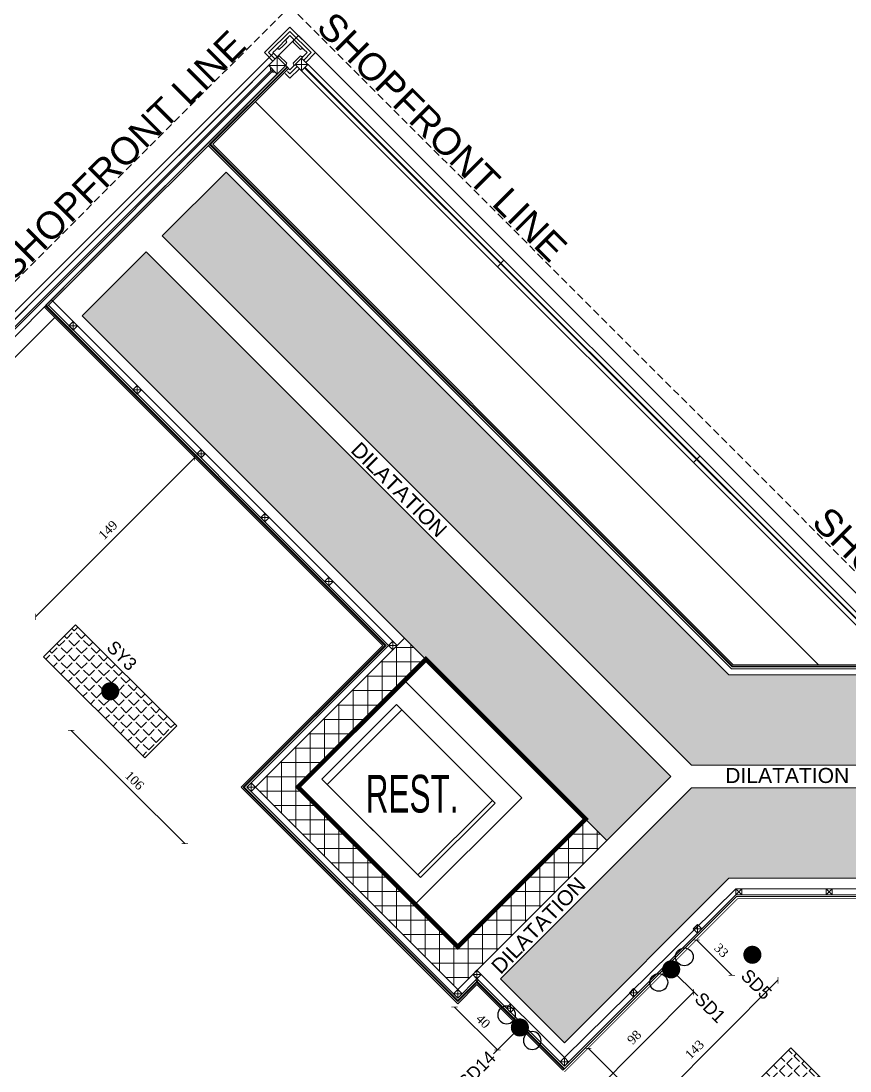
# Model space of a CAD drawing. Header units: millimetres. Extents: x 9129 to 19685, y -6152 to 3305.
# Drawn here: x 15931 to 16482, y 2232 to 2929 of the extents above; entities that cross this region are included whole.
import ezdxf
from ezdxf.enums import TextEntityAlignment as Align
from ezdxf.xclip import XClip

# ---------------------------------------------------------------- set-up
doc = ezdxf.new("R2010")
doc.units = ezdxf.units.MM
doc.header["$LTSCALE"] = 5
doc.header["$XCLIPFRAME"] = 0
for name, pattern in [('CENTER2', [1.125, 0.75, -0.125, 0.125, -0.125]), ('DASHDOT', [25.4, 12.7, -6.35, 0, -6.35]), ('DASHED', [0.75, 0.5, -0.25]), ('DASHEDX2', [1.5, 1, -0.5])]:
    doc.linetypes.add(name, pattern=pattern)
doc.layers.get('Defpoints').update_dxf_attribs({"lineweight": 9})
for name, color, linetype, lineweight in [('141125_RT1$0$LP-AREA_POLYLINE', 7, 'Continuous', 5), ('141125_RT1$0$LP-CONCRETE', 4, 'Continuous', 15), ('141125_RT1$0$LP-CONCRETE_HATCH', 251, 'Continuous', 9), ('141125_RT1$0$LP-SHAFT', 7, 'Continuous', 9), ('141125_RT1$0$LP-WALL', 3, 'Continuous', 15), ('2DSOUTH-DUVAR', 3, 'Continuous', 0), ('2DTARAMA-DUVAR', 250, 'Continuous', 0), ('LP-AREA_POLYLINE', 7, 'Continuous', 5), ('LP-HATCH', 8, 'Continuous', 9), ('LP-SHAFT', 7, 'Continuous', 9), ('LP-WALL', 3, 'Continuous', 15), ('no3_ahsap gorunus arka ince', 53, 'Continuous', 5), ('no3_ahsap kesit on', 40, 'Continuous', 20), ('no3_ahşap gorunus on kalın', 34, 'Continuous', 20), ('no3_alçıpan kesit', 210, 'Continuous', 20), ('no3_cam kesit arka', 141, 'Continuous', 9), ('no3_cam kesit on', 131, 'Continuous', 18), ('no3_duvar kaplama', 8, 'Continuous', 9), ('no3_duvar ytong', 101, 'Continuous', 20), ('no3_kutuprofil kesit', 74, 'Continuous', 18), ('no3_paslanmaz gorunus on', 163, 'Continuous', 18), ('no3_seramik ön', 123, 'Continuous', 18), ('no3_ölçü tefriş', 252, 'Continuous', 0)]:
    doc.layers.add(name, color=color, linetype=linetype, lineweight=lineweight)
for name, color, linetype in [('2DSAFT', 7, 'Continuous'), ('2DYAZI_1_200', 212, 'Continuous'), ('I-Detl-1-N', 1, 'Continuous'), ('I-Wall-Full-N', 5, 'Continuous'), ('I-Wall-wainscotting', 1, 'CENTER2'), ('LP-DIMENSION_INT_100', 51, 'Continuous'), ('LP-RETAIL_LINE', 10, 'DASHEDX2'), ('S2000-019 Su Tes İşaretler', 5, 'Continuous'), ('SIH', 4, 'Continuous'), ('Sktürk-002 Çizgi', 7, 'Continuous'), ('SU', 152, 'Continuous'), ('wall', 4, 'Continuous')]:
    doc.layers.add(name, color=color, linetype=linetype)
doc.styles.add('AR_TEXT_200', font='arial.ttf', dxfattribs={"height": 40})
doc.styles.add('ROMANSTW', font='georgia.ttf')
doc.styles.add('TAKSİM', font='GOTHIC.TTF', dxfattribs={"height": 20})
doc.styles.add('TEXT-500', font='arial.ttf', dxfattribs={"height": 1.25})
doc.styles.add('yazi', font='arial.ttf', dxfattribs={"width": 0.6})
doc.dimstyles.new('M2', dxfattribs={"dimtxt": 6, "dimasz": 3, "dimexe": 1, "dimexo": 4, "dimgap": 3, "dimtad": 1, "dimdec": 0, "dimzin": 12, "dimdsep": 46, "dimtxsty": 'ROMANSTW', "dimblk": 'ARCHTICK', "dimcen": 0.09, "dimse1": 1, "dimse2": 1, "dimclrd": 251, "dimclre": 251, "dimclrt": 1, "dimadec": 0, "dimazin": 0, "dimtfac": 1, "dimtdec": 0, "dimtix": 1, "dimtmove": 0, "dimatfit": 3, "dimldrblk": 'ARCHTICK', "dimfxl": 1, "dimtolj": 1, "dimtzin": 0, "dimarcsym": 0})

# ---------------------------------------------------------------- blocks, each defined once
blk = doc.blocks.new('mgdlkgm')
at = {"layer": '141125_RT1$0$LP-CONCRETE_HATCH'}
for points in [[(62876.1, -6786.63), (62973.25, -6786.63), (62973.25, -6846.63), (62851.25, -6846.63), (62499.89, -6495.27), (62542.32, -6452.85)], [(62489.28, -6505.88), (62837.53, -6854.13), (62795.11, -6896.55), (62446.86, -6548.3)], [(62876.1, -6921.63), (63041.07, -6921.63), (63041.07, -6861.63), (62851.25, -6861.63), (62724.4, -6988.48), (62766.82, -7030.91)]]:
    blk.add_hatch(color=256, dxfattribs=at).paths.add_polyline_path(points)
at = {"layer": '141125_RT1$0$LP-CONCRETE', "elevation": 0}
blk.add_lwpolyline([(62876.1, -6786.63), (62973.25, -6786.63), (62973.25, -6846.63), (62851.25, -6846.63), (62499.89, -6495.27), (62542.32, -6452.85), (62876.1, -6786.63)], dxfattribs=at)
for points in [[(62489.28, -6505.88), (62837.53, -6854.13), (62795.11, -6896.55), (62446.86, -6548.3)], [(62876.1, -6921.63), (63041.07, -6921.63), (63041.07, -6861.63), (62851.25, -6861.63), (62724.4, -6988.48), (62766.82, -7030.91), (62876.1, -6921.63)]]:
    blk.add_lwpolyline(points, close=True, dxfattribs=at)
blk = doc.blocks.new('A$C25195F0E')
at = {"layer": 'LP-AREA_POLYLINE', "elevation": 0}
blk.add_lwpolyline([(1241.29, 1481.77), (1740.61, 982.45), (1740.61, -260.52, 0.060132), (1740.61, -260.52), (1740.61, -260.52), (1740.61, -260.52), (1740.61, -260.52), (1740.61, -260.52), (1740.61, -260.52), (1740.61, -260.52), (1740.61, -260.52), (1740.61, -260.52, 0.142516), (363.91, -881.77), (-329.17, -187.72), (-378.67, -138.22)], format="xyb", close=True, dxfattribs=at)
blk = doc.blocks.new('plan3')
at = {"layer": '2DTARAMA-DUVAR', "ltscale": 0.01}
h = blk.add_hatch(dxfattribs=at)
h.set_pattern_fill('ANSI37', color=253, scale=3, angle=45)
h.set_pattern_definition([(90, (18009.3265, -2954.736), (-9.525, 2e-15), []), (180, (18009.3265, -2954.736), (-2e-15, -9.525), [])])
h.paths.add_polyline_path([(26839.04, -5892.55), (26740.05, -5991.54), (26874.4, -6125.89), (26973.39, -6026.9), (26959.25, -6012.76), (26874.4, -6097.61), (26768.33, -5991.54), (26853.19, -5906.69)])
at = {"color": 252}
for p, q in [((27165.06, -5901.79), (26775.01, -5511.74)), ((27160.76, -5906.09), (26770.71, -5516.04))]:
    blk.add_line(p, q, dxfattribs=at)
blk.add_lwpolyline([(26768.33, -5991.54), (26846.12, -6069.33), (26916.83, -5998.62), (26839.04, -5920.83)], close=True)
at = {"layer": '141125_RT1$0$LP-AREA_POLYLINE', "elevation": 0}
blk.add_lwpolyline([(26853.19, -5906.69), (26768.33, -5991.54), (26874.4, -6097.61), (26959.25, -6012.76)], close=True, dxfattribs=at)
at = {"layer": '141125_RT1$0$LP-SHAFT', "elevation": 0}
blk.add_lwpolyline([(26837.28, -5940.28), (26787.78, -5989.78), (26849.65, -6051.65), (26899.15, -6002.15)], close=True, dxfattribs=at)
blk.add_lwpolyline([(26837.28, -5940.28), (26787.78, -5989.78), (26849.65, -6051.65), (26899.15, -6002.15)], close=True, dxfattribs=at)
at = {"layer": '141125_RT1$0$LP-WALL'}
for p, q in [((26740.05, -5991.54), (26839.04, -5892.55)), ((26740.05, -5991.54), (26839.04, -5892.55)), ((26768.33, -5991.54), (26853.19, -5906.69)), ((26768.33, -5991.54), (26853.19, -5906.69)), ((26740.05, -5991.54), (26874.4, -6125.89)), ((26740.05, -5991.54), (26874.4, -6125.89)), ((26768.33, -5991.54), (26874.4, -6097.61)), ((26768.33, -5991.54), (26874.4, -6097.61)), ((26874.4, -6097.61), (26959.25, -6012.76)), ((26874.4, -6097.61), (26959.25, -6012.76)), ((26874.4, -6125.89), (26973.39, -6026.9)), ((26874.4, -6125.89), (26973.39, -6026.9))]:
    blk.add_line(p, q, dxfattribs=at)
at = {"layer": '2DSAFT', "color": 5, "flags": 128}
blk.add_lwpolyline([(26833.74, -5936.74), (26897.38, -6000.38), (26847.88, -6049.88), (26784.24, -5986.24)], close=True, dxfattribs=at)
at = {"layer": '2DSOUTH-DUVAR'}
for p, q in [((26740.05, -5991.54), (26839.04, -5892.55)), ((26768.33, -5991.54), (26853.19, -5906.69)), ((26740.05, -5991.54), (26874.4, -6125.89)), ((26768.33, -5991.54), (26874.4, -6097.61)), ((26874.4, -6097.61), (26959.25, -6012.76)), ((26874.4, -6125.89), (26973.39, -6026.9))]:
    blk.add_line(p, q, dxfattribs=at)
at = {"layer": 'I-Detl-1-N'}
blk.add_line((26694.83, -5577.81), (26759.29, -5513.35), dxfattribs=at)
at = {"layer": 'I-Wall-Full-N', "color": 1, "ltscale": 10}
blk.add_line((26765.11, -5513.16), (26772.19, -5506.09), dxfattribs=at)
at = {"layer": 'I-Wall-wainscotting', "color": 1, "ltscale": 10}
for p, q in [((26752.74, -5502.9), (26762.99, -5492.65)), ((26765.11, -5494.77), (26772.19, -5501.84))]:
    blk.add_line(p, q, dxfattribs=at)
for points in [[(26773.54, -5510.39), (26779.96, -5503.96), (26762.99, -5486.99), (26746.02, -5503.96), (26751.69, -5509.64)], [(26772.13, -5508.97), (26777.14, -5503.96), (26762.99, -5489.82), (26748.85, -5503.96), (26753.11, -5508.22)], [(26761.27, -5516.38), (26762.99, -5518.11), (26767.88, -5513.22)], [(26759.85, -5517.8), (26762.99, -5520.93), (26769.3, -5514.63)]]:
    blk.add_lwpolyline(points, dxfattribs=at)
at = {"layer": 'LP-AREA_POLYLINE', "elevation": 0}
blk.add_lwpolyline([(26853.19, -5906.69), (26768.33, -5991.54), (26874.4, -6097.61), (26959.25, -6012.76)], close=True, dxfattribs=at)
blk.add_lwpolyline([(26853.19, -5906.69), (26768.33, -5991.54), (26874.4, -6097.61), (26959.25, -6012.76)], close=True, dxfattribs=at)
blk.add_lwpolyline([(26853.19, -5906.69), (26768.33, -5991.54), (26874.4, -6097.61), (26959.25, -6012.76)], close=True, dxfattribs=at)
blk.add_lwpolyline([(26853.19, -5906.69), (26768.33, -5991.54), (26874.4, -6097.61), (26959.25, -6012.76)], close=True, dxfattribs=at)
at = {"layer": 'LP-RETAIL_LINE', "const_width": 3, "elevation": 0}
blk.add_lwpolyline([(26853.19, -5906.69), (26768.33, -5991.54), (26874.4, -6097.61), (26959.25, -6012.76)], close=True, dxfattribs=at)
at = {"layer": 'LP-SHAFT', "elevation": 0}
blk.add_lwpolyline([(26837.28, -5940.28), (26787.78, -5989.78), (26849.65, -6051.65), (26899.15, -6002.15)], close=True, dxfattribs=at)
blk.add_lwpolyline([(26837.28, -5940.28), (26787.78, -5989.78), (26849.65, -6051.65), (26899.15, -6002.15)], close=True, dxfattribs=at)
at = {"layer": 'LP-WALL'}
for p, q in [((26740.05, -5991.54), (26839.04, -5892.55)), ((26740.05, -5991.54), (26839.04, -5892.55)), ((26768.33, -5991.54), (26853.19, -5906.69)), ((26768.33, -5991.54), (26853.19, -5906.69)), ((26740.05, -5991.54), (26874.4, -6125.89)), ((26740.05, -5991.54), (26874.4, -6125.89)), ((26768.33, -5991.54), (26874.4, -6097.61)), ((26768.33, -5991.54), (26874.4, -6097.61)), ((26874.4, -6097.61), (26959.25, -6012.76)), ((26874.4, -6097.61), (26959.25, -6012.76)), ((26874.4, -6125.89), (26973.39, -6026.9)), ((26874.4, -6125.89), (26973.39, -6026.9))]:
    blk.add_line(p, q, dxfattribs=at)
at = {"layer": 'no3_ahsap gorunus arka ince', "linetype": 'DASHED', "ltscale": 2, "elevation": 0}
blk.add_lwpolyline([(25142.92, -7093.21), (26762.99, -5473.13), (27270.16, -5980.3)], dxfattribs=at)
at = {"layer": 'no3_ahsap kesit on'}
blk.add_line((26753.8, -5506.09), (26760.87, -5513.16), dxfattribs=at)
for points in [[(26767.59, -5508.56), (26770.06, -5506.09, 0.414214), (26772.19, -5506.09), (26774.31, -5503.96), (26772.19, -5501.84, 0.414214), (26770.06, -5501.84), (26765.11, -5496.89, 0.414214), (26765.11, -5494.77), (26762.99, -5492.65), (26760.87, -5494.77, 0.414214), (26760.87, -5496.89), (26758.4, -5499.37)], [(26767.59, -5508.56), (26765.11, -5511.04, -0.414214), (26765.11, -5513.16), (26762.99, -5515.28), (26760.87, -5513.16, -0.414214), (26760.87, -5511.04), (26755.92, -5506.09, -0.414214), (26753.8, -5506.09), (26751.68, -5503.96), (26753.8, -5501.84, -0.414214), (26755.92, -5501.84), (26758.4, -5499.37)]]:
    blk.add_lwpolyline(points, format="xyb", dxfattribs=at)
for points in [[(26749.21, -5512.1), (26754.51, -5506.8), (26754.51, -5517.4)], [(26749.21, -5512.1), (26754.51, -5506.8), (26760.17, -5512.45), (26749.56, -5512.45)], [(26749.21, -5512.81), (26749.56, -5512.45), (26749.21, -5512.1)], [(26754.16, -5517.75), (26749.21, -5512.81)], [(26760.17, -5512.45), (26754.86, -5517.75)], [(26754.16, -5517.75), (26754.51, -5517.4), (26754.86, -5517.75)]]:
    blk.add_lwpolyline(points, dxfattribs=at)
for centre, start, end in [((26751.33, -5514.93), 135, 225), ((26752.04, -5515.63), 225, 315)]:
    blk.add_arc(centre, 1.27, start, end, dxfattribs=at)
at = {"layer": 'no3_ahşap gorunus on kalın'}
for p, q in [((26753.63, -5507.7), (26689.17, -5572.16)), ((26694.97, -5577.66), (26754.51, -5518.11)), ((27113.73, -5910.27, 0), (26739.98, -5536.49, 0)), ((26624.11, -5648.51), (26683.65, -5588.96)), ((26553.26, -5719.37), (26612.8, -5659.82))]:
    blk.add_line(p, q, dxfattribs=at)
at = {"layer": 'no3_ahşap gorunus on kalın', "elevation": 0}
for points in [[(25975.8, -6280.57), (26752.08, -5504.36)], [(26689.32, -5572), (26748.85, -5512.45)], [(26618.45, -5642.85), (26677.98, -5583.3)], [(26547.6, -5713.71), (26607.13, -5654.16)]]:
    blk.add_lwpolyline(points, dxfattribs=at)
at = {"layer": 'no3_alçıpan kesit'}
for p, q in [((26600.94, -5671.7), (26760.44, -5512.2)), ((26601.79, -5672.55, 0), (26761.03, -5513.31, 0)), ((26707.87, -5564.77, 0), (26760.18, -5512.47, 0)), ((26709.57, -5564.77, 0), (26761.03, -5513.31, 0)), ((27056.04, -5912.97, 0), (26708.77, -5565.67, 0)), ((27056.54, -5911.77, 0), (26709.62, -5564.83, 0)), ((26600.94, -5671.7), (26826.74, -5897.5)), ((26602.64, -5671.7), (26828.44, -5897.5)), ((26826.74, -5897.5), (26732.7, -5991.54)), ((26828.44, -5897.5), (26734.39, -5991.54)), ((27168.54, -5912.97, 0), (27056.04, -5912.97, 0)), ((27169.03, -5911.77, 0), (27056.54, -5911.77, 0)), ((26732.7, -5991.54), (26874.4, -6133.25)), ((26734.39, -5991.54), (26874.4, -6131.55)), ((26945.11, -6176.81), (27058.94, -6062.97)), ((26945.11, -6178.5), (27059.44, -6064.17)), ((27058.94, -6062.97), (27243.47, -6062.97)), ((27059.44, -6064.17), (27242.27, -6064.17)), ((26874.4, -6131.55), (26887.13, -6118.82)), ((26874.4, -6133.25), (26887.98, -6119.67)), ((26884.3, -6116), (26945.11, -6176.81)), ((26886.28, -6119.67), (26945.11, -6178.5))]:
    blk.add_line(p, q, dxfattribs=at)
blk.add_lwpolyline([(26683.51, -5577.81), (26738.03, -5523.29)], dxfattribs=at)
at = {"layer": 'no3_cam kesit arka'}
for p, q in [((26751.33, -5514.93), (26550.08, -5716.19, 0)), ((26752.04, -5515.63), (26550.79, -5716.9, 0))]:
    blk.add_line(p, q, dxfattribs=at)
at = {"layer": 'no3_cam kesit on'}
for p, q in [((27163.08, -5903.77), (26773.03, -5513.72)), ((27162.8, -5904.05), (26772.75, -5514)), ((27162.94, -5903.91), (26772.89, -5513.86)), ((26905.03, -5641.76), (26900.73, -5646.06)), ((27035.04, -5771.77), (27030.74, -5776.07))]:
    blk.add_line(p, q, dxfattribs=at)
at = {"layer": 'no3_duvar kaplama'}
blk.add_lwpolyline([(26081.85, -6204.93), (26606.95, -5679.83)], dxfattribs=at)
at = {"layer": 'no3_kutuprofil kesit'}
blk.add_lwpolyline([(26770.71, -5507.56), (26766.47, -5511.8), (26770.71, -5516.04), (26774.95, -5511.8), (26770.71, -5507.56), (26770.71, -5516.04), (26766.47, -5511.8), (26774.95, -5511.8)], dxfattribs=at)
at = {"layer": 'no3_kutuprofil kesit', "elevation": 0}
for points in [[(26619.13, -5682.54), (26616.31, -5685.37), (26619.13, -5688.2), (26621.96, -5685.37), (26619.13, -5682.54), (26619.13, -5688.2), (26616.31, -5685.37), (26621.96, -5685.37)], [(26661.56, -5724.97), (26658.73, -5727.79), (26661.56, -5730.62), (26664.39, -5727.79), (26661.56, -5724.97), (26661.56, -5730.62), (26658.73, -5727.79), (26664.39, -5727.79)], [(26703.99, -5767.39), (26701.16, -5770.22), (26703.99, -5773.05), (26706.82, -5770.22), (26703.99, -5767.39), (26703.99, -5773.05), (26701.16, -5770.22), (26706.82, -5770.22)], [(26746.41, -5809.82), (26743.58, -5812.65), (26746.41, -5815.47), (26749.24, -5812.65), (26746.41, -5809.82), (26746.41, -5815.47), (26743.58, -5812.65), (26749.24, -5812.65)], [(26788.84, -5852.24), (26786.01, -5855.07), (26788.84, -5857.9), (26791.67, -5855.07), (26788.84, -5852.24), (26788.84, -5857.9), (26786.01, -5855.07), (26791.67, -5855.07)], [(26831.27, -5894.67), (26828.44, -5897.5), (26831.27, -5900.33), (26834.09, -5897.5), (26831.27, -5894.67), (26831.27, -5900.33), (26828.44, -5897.5), (26834.09, -5897.5)], [(26737.22, -5988.72), (26734.39, -5991.54), (26737.22, -5994.37), (26740.05, -5991.54), (26737.22, -5988.72), (26737.22, -5994.37), (26734.39, -5991.54), (26740.05, -5991.54)], [(27062.94, -6058.97), (27058.94, -6058.97), (27058.94, -6062.97), (27062.94, -6062.97), (27062.94, -6058.97), (27058.94, -6062.97), (27058.94, -6058.97), (27062.94, -6062.97)], [(27122.94, -6058.97), (27118.94, -6058.97), (27118.94, -6062.97), (27122.94, -6062.97), (27122.94, -6058.97), (27118.94, -6062.97), (27118.94, -6058.97), (27122.94, -6062.97)], [(27033.5, -6082.76), (27030.67, -6085.59), (27033.5, -6088.42), (27036.33, -6085.59), (27033.5, -6082.76), (27033.5, -6088.42), (27030.67, -6085.59), (27036.33, -6085.59)], [(26887.13, -6113.17), (26884.3, -6116), (26887.13, -6118.82), (26889.96, -6116), (26887.13, -6113.17), (26887.13, -6118.82), (26884.3, -6116), (26889.96, -6116)], [(26874.4, -6125.89), (26871.57, -6128.72), (26874.4, -6131.55), (26877.23, -6128.72), (26874.4, -6125.89), (26874.4, -6131.55), (26871.57, -6128.72), (26877.23, -6128.72)], [(26991.07, -6125.19), (26988.24, -6128.02), (26991.07, -6130.84), (26993.9, -6128.02), (26991.07, -6125.19), (26991.07, -6130.84), (26988.24, -6128.02), (26993.9, -6128.02)], [(26909.44, -6135.48), (26906.61, -6138.31), (26909.44, -6141.13), (26912.27, -6138.31), (26909.44, -6135.48), (26909.44, -6141.13), (26906.61, -6138.31), (26912.27, -6138.31)], [(26945.11, -6171.15), (26942.28, -6173.98), (26945.11, -6176.81), (26947.94, -6173.98), (26945.11, -6171.15), (26945.11, -6176.81), (26942.28, -6173.98), (26947.94, -6173.98)]]:
    blk.add_lwpolyline(points, dxfattribs=at)
at = {"layer": 'no3_paslanmaz gorunus on', "const_width": 0.5, "elevation": 0}
blk.add_lwpolyline([(26945.11, -6180.62), (27060.06, -6065.67), (27240.77, -6065.67), (27240.77, -6318.48)], dxfattribs=at)
at = {"layer": 'no3_seramik ön'}
for p, q in [((26710.28, -5564.77, 0), (26761.38, -5513.67)), ((26711.69, -5564.77, 0), (26762.09, -5514.37)), ((27056.75, -5911.27, 0), (26710.28, -5564.77, 0)), ((27057.16, -5910.27, 0), (26711.69, -5564.77, 0)), ((26599.88, -5672.76), (26824.62, -5897.5)), ((26600.59, -5672.05), (26826.03, -5897.5)), ((26824.62, -5897.5), (26730.57, -5991.54)), ((26826.03, -5897.5), (26731.99, -5991.54)), ((27169.59, -5910.27, 0), (27057.16, -5910.27, 0)), ((27169.22, -5911.27, 0), (27056.75, -5911.27, 0)), ((26730.57, -5991.54), (26874.4, -6135.37)), ((26731.99, -5991.54), (26874.4, -6133.96)), ((26874.4, -6133.96), (26887.13, -6121.23)), ((26874.4, -6135.37), (26887.13, -6122.64)), ((26887.13, -6121.23), (26944.76, -6178.86)), ((26887.13, -6122.64), (26944.05, -6179.56))]:
    blk.add_line(p, q, dxfattribs=at)
at = {"layer": 'no3_seramik ön', "elevation": 0}
blk.add_lwpolyline([(26945.11, -6178.5), (26944.05, -6179.56)], dxfattribs=at)
at = {"layer": 'no3_ölçü tefriş', "elevation": 0}
for points in [[(26604.64, -5668.05), (26831.27, -5894.67)], [(26889.96, -6116), (26945.11, -6171.15), (27058.94, -6059.17), (27247.47, -6059.17), (27247.47, -6829.12)]]:
    blk.add_lwpolyline(points, dxfattribs=at)
at = {"layer": 'LP-DIMENSION_INT_100', "color": 0}
ref = blk.add_blockref('mgdlkgm', (-35821.71, 869.66), dxfattribs=at)
XClip(ref).set_block_clipping_path([(60824.4977743, -8839.7825836436), (63440.4846377529, -6283.5459224874)])
at = {"layer": 'no3_ahşap gorunus on kalın'}
ref = blk.add_blockref('A$C25195F0E', (25527.36, -6974.42), dxfattribs=at)
XClip(ref).set_block_clipping_path([(-524.5749777342, -995.7045508397), (2091.4118857187, 1560.5321103166)])
at = {"ltscale": 0.05, "extrusion": (-8.20348e-09, 1.98464e-08, 1), "char_height": 18, "width": 368.7257, "attachment_point": 4, "text_direction": (0.706583, -0.70763, 0), "style": 'TEXT-500'}
for insert in [(26785.96, -5481.79), (27114.7, -5810.3)]:
    blk.add_mtext('SHOPFRONT LINE', dxfattribs=dict(at, insert=insert))
at = {"ltscale": 0.05, "extrusion": (-1.98464e-08, -8.20348e-09, 1), "insert": (26572.58, -5650.08), "char_height": 18, "width": 368.7257, "attachment_point": 4, "text_direction": (0.70763, 0.706583, 0), "style": 'TEXT-500'}
blk.add_mtext('SHOPFRONT LINE', dxfattribs=at)
at = {"layer": '2DYAZI_1_200', "style": 'yazi', "width": 0.6}
blk.add_text('REST.', height=25, rotation=0.00008, dxfattribs=at).set_placement((26844.09, -6008.41), align=Align.CENTER)
at = {"layer": 'LP-HATCH', "color": 1, "char_height": 10, "attachment_point": 1, "style": 'AR_TEXT_200'}
for insert, rotation in [((26809.72, -5761.54), 315.25621), ((26895.64, -6109.38), 45.83236)]:
    blk.add_mtext_dynamic_manual_height_columns('{\\C0;DILATATION}', width=240.2118, gutter_width=200, heights=[0], dxfattribs=dict(at, insert=insert, rotation=rotation))
at = {"layer": 'LP-HATCH', "color": 1, "insert": (27051.92, -5978.8, 0), "char_height": 10, "attachment_point": 1, "style": 'AR_TEXT_200'}
blk.add_mtext_dynamic_manual_height_columns('{\\C0;DILATATION}', width=240.2118, gutter_width=200, heights=[0], dxfattribs=at)
blk = doc.blocks.new('A$C7E7D3E18')
at = {"layer": 'SIH', "linetype": 'Continuous', "const_width": 6}
blk.add_lwpolyline([(3, 6, 1), (9, 6, 1)], format="xyb", close=True, dxfattribs=at)
blk = doc.blocks.new('A$C6E87713E')
at = {"layer": 'S2000-019 Su Tes İşaretler'}
for centre in [(5.89, 6.3), (29.89, 6.3)]:
    blk.add_circle(centre, 5.89, dxfattribs=at)
blk.add_blockref('A$C7E7D3E18', (11.95, 0))
blk = doc.blocks.new('_ArchTick')
at = {"color": 0, "linetype": 'ByBlock', "const_width": 0.15}
blk.add_lwpolyline([(-0.5, -0.5), (0.5, 0.5)], dxfattribs=at)
blk = doc.blocks.new('*D337')
at = {"color": 251, "lineweight": -2, "ltscale": 5, "transparency": 16777216}
blk.add_line((15964.76, 2457.7), (16040.07, 2382.52), dxfattribs=at)
at = {"layer": 'Defpoints', "color": 0, "ltscale": 5, "transparency": 16777216}
for p in [(15990.6, 2483.59), (16077.48, 2420), (16040.07, 2382.52)]:
    blk.add_point(p, dxfattribs=at)
at = {"color": 251, "lineweight": -2, "ltscale": 5, "transparency": 16777216, "xscale": 3, "yscale": 3, "zscale": 3}
for p, rotation in [((15964.76, 2457.7), 135.0535748549563), ((16040.07, 2382.52), 315.0535748549564)]:
    blk.add_blockref('_ArchTick', p, dxfattribs=dict(at, rotation=rotation))
at = {"color": 1, "ltscale": 5, "true_color": 0xff0000, "transparency": 16777216, "insert": (16006.72, 2424.43), "char_height": 6, "attachment_point": 5, "rotation": 315.05357, "style": 'ROMANSTW'}
blk.add_mtext('\\A1;106', dxfattribs=at)
blk = doc.blocks.new('*D338')
at = {"color": 251, "lineweight": -2, "ltscale": 5, "transparency": 16777216}
blk.add_line((15941.11, 2532.98), (16046.71, 2638.78), dxfattribs=at)
at = {"layer": 'Defpoints', "color": 0, "ltscale": 5, "transparency": 16777216}
for p in [(16046.71, 2638.78), (16096.2, 2589.38), (15990.6, 2483.59)]:
    blk.add_point(p, dxfattribs=at)
at = {"color": 251, "lineweight": -2, "ltscale": 5, "transparency": 16777216, "xscale": 3, "yscale": 3, "zscale": 3}
for p, rotation in [((16046.71, 2638.78), 45.0535748549563), ((15941.11, 2532.98), 225.0535748549563)]:
    blk.add_blockref('_ArchTick', p, dxfattribs=dict(at, rotation=rotation))
at = {"color": 1, "ltscale": 5, "true_color": 0xff0000, "transparency": 16777216, "insert": (15989.12, 2590.67), "char_height": 6, "attachment_point": 5, "rotation": 45.05357, "style": 'ROMANSTW'}
blk.add_mtext('\\A1;149', dxfattribs=at)
blk = doc.blocks.new('*D341')
at = {"color": 251, "lineweight": -2, "ltscale": 5, "transparency": 16777216}
blk.add_line((16219.11, 2273.95), (16247.59, 2245.51), dxfattribs=at)
at = {"layer": 'Defpoints', "color": 0, "ltscale": 5, "transparency": 16777216}
for p in [(16234.04, 2288.91), (16253.72, 2251.65), (16247.59, 2245.51)]:
    blk.add_point(p, dxfattribs=at)
at = {"color": 251, "lineweight": -2, "ltscale": 5, "transparency": 16777216, "xscale": 3, "yscale": 3, "zscale": 3}
for p, rotation in [((16219.11, 2273.95), 135.0535748549563), ((16247.59, 2245.51), 315.0535748549564)]:
    blk.add_blockref('_ArchTick', p, dxfattribs=dict(at, rotation=rotation))
at = {"color": 1, "ltscale": 5, "true_color": 0xff0000, "transparency": 16777216, "insert": (16238.13, 2264.52), "char_height": 6, "attachment_point": 5, "rotation": 315.05357, "style": 'ROMANSTW'}
blk.add_mtext('\\A1;40', dxfattribs=at)
blk = doc.blocks.new('*D342')
at = {"color": 251, "lineweight": -2, "ltscale": 5, "transparency": 16777216}
blk.add_line((16308.57, 2214.41), (16377.84, 2283.81), dxfattribs=at)
at = {"layer": 'Defpoints', "color": 0, "ltscale": 5, "transparency": 16777216}
for p in [(16366.45, 2295.18), (16377.84, 2283.81), (16292.02, 2230.92)]:
    blk.add_point(p, dxfattribs=at)
at = {"color": 251, "lineweight": -2, "ltscale": 5, "transparency": 16777216, "xscale": 3, "yscale": 3, "zscale": 3}
for p, rotation in [((16377.84, 2283.81), 45.0535748549563), ((16308.57, 2214.41), 225.0535748549563)]:
    blk.add_blockref('_ArchTick', p, dxfattribs=dict(at, rotation=rotation))
at = {"color": 1, "ltscale": 5, "true_color": 0xff0000, "transparency": 16777216, "insert": (16338.39, 2253.92), "char_height": 6, "attachment_point": 5, "rotation": 45.05357, "style": 'ROMANSTW'}
blk.add_mtext('\\A1;98', dxfattribs=at)
blk = doc.blocks.new('*D343')
at = {"color": 251, "lineweight": -2, "ltscale": 5, "transparency": 16777216}
blk.add_line((16403.22, 2295.06), (16379.68, 2318.56), dxfattribs=at)
at = {"layer": 'Defpoints', "color": 0, "ltscale": 5, "transparency": 16777216}
for p in [(16393.28, 2332.18), (16379.68, 2318.56), (16416.82, 2308.69)]:
    blk.add_point(p, dxfattribs=at)
at = {"color": 251, "lineweight": -2, "ltscale": 5, "transparency": 16777216, "xscale": 3, "yscale": 3, "zscale": 3}
for p, rotation in [((16379.68, 2318.56), 135.0535748549563), ((16403.22, 2295.06), 315.0535748549564)]:
    blk.add_blockref('_ArchTick', p, dxfattribs=dict(at, rotation=rotation))
at = {"color": 1, "ltscale": 5, "true_color": 0xff0000, "transparency": 16777216, "insert": (16396.23, 2311.6), "char_height": 6, "attachment_point": 5, "rotation": 315.05357, "style": 'ROMANSTW'}
blk.add_mtext('\\A1;33', dxfattribs=at)
blk = doc.blocks.new('*D344')
at = {"color": 251, "lineweight": -2, "ltscale": 5, "transparency": 16777216}
blk.add_line((16433.8, 2291.74), (16332.64, 2190.39), dxfattribs=at)
at = {"layer": 'Defpoints', "color": 0, "ltscale": 5, "transparency": 16777216}
for p in [(16416.82, 2308.69), (16292.02, 2230.92), (16332.64, 2190.39)]:
    blk.add_point(p, dxfattribs=at)
at = {"color": 251, "lineweight": -2, "ltscale": 5, "transparency": 16777216, "xscale": 3, "yscale": 3, "zscale": 3}
for p, rotation in [((16433.8, 2291.74), 45.0535748549563), ((16332.64, 2190.39), 225.0535748549563)]:
    blk.add_blockref('_ArchTick', p, dxfattribs=dict(at, rotation=rotation))
at = {"color": 1, "ltscale": 5, "true_color": 0xff0000, "transparency": 16777216, "insert": (16378.43, 2245.84), "char_height": 6, "attachment_point": 5, "rotation": 45.05357, "style": 'ROMANSTW'}
blk.add_mtext('\\A1;143', dxfattribs=at)
blk = doc.blocks.new('*D345')
at = {"color": 251, "lineweight": -2, "ltscale": 5, "transparency": 16777216}
blk.add_line((16385.64, 2169.01), (16307.83, 2246.67), dxfattribs=at)
at = {"layer": 'Defpoints', "color": 0, "ltscale": 5, "transparency": 16777216}
for p in [(16341.52, 2280.42), (16307.83, 2246.67), (16419.32, 2202.75)]:
    blk.add_point(p, dxfattribs=at)
at = {"color": 251, "lineweight": -2, "ltscale": 5, "transparency": 16777216, "xscale": 3, "yscale": 3, "zscale": 3}
for p, rotation in [((16307.83, 2246.67), 135.0535748549563), ((16385.64, 2169.01), 315.0535748549564)]:
    blk.add_blockref('_ArchTick', p, dxfattribs=dict(at, rotation=rotation))
at = {"color": 1, "ltscale": 5, "true_color": 0xff0000, "transparency": 16777216, "insert": (16351.02, 2212.13), "char_height": 6, "attachment_point": 5, "rotation": 315.05357, "style": 'ROMANSTW'}
blk.add_mtext('\\A1;110', dxfattribs=at)

msp = doc.modelspace()

# ---------------------------------------------------------------- hatches: boundary and pattern name
at = {"layer": 'Sktürk-002 Çizgi'}
h = msp.add_hatch(dxfattribs=at)
h.set_pattern_fill('ANGLE', color=256, angle=45.05357)
h.set_pattern_definition([(45.053575, (18276.8606, -6631.3256), (-4.943757, 4.9345203), [5.08, -1.905]), (135.053575, (18276.8606, -6631.3256), (-4.9345203, -4.943757), [5.08, -1.905])])
h.paths.add_polyline_path([(15967.57, 2527.76), (15946.38, 2506.53), (16013.62, 2439.42), (16034.81, 2460.65)])
h = msp.add_hatch(dxfattribs=at)
h.set_pattern_fill('ANGLE', color=256, angle=315.05357)
h.set_pattern_definition([(315.053575, (7304.4114, -83.509), (4.9345203, 4.943757), [5.08, -1.905]), (45.053575, (7304.4114, -83.509), (-4.943757, 4.9345203), [5.08, -1.905])])
h.paths.add_polyline_path([(16463.5, 2225.78), (16442.26, 2246.97), (16375.15, 2179.73), (16396.39, 2158.54)])

# ---------------------------------------------------------------- linework, layer by layer
at = {"layer": 'no3_duvar ytong'}
for p, q in [((15954.71, 2758.03), (15958.24, 2761.56)), ((15384.78, 2188.1), (15954.71, 2758.03))]:
    msp.add_line(p, q, dxfattribs=at)
at = {"layer": 'Sktürk-002 Çizgi'}
for points in [[(16013.62, 2439.42), (16034.81, 2460.65), (15967.57, 2527.76), (15946.38, 2506.53)], [(16375.15, 2179.73), (16396.39, 2158.54), (16463.5, 2225.78), (16442.26, 2246.97)]]:
    msp.add_lwpolyline(points, close=True, dxfattribs=at)
at = {"layer": 'SU'}
for p, q in [((16380.51, 2281.45), (16362.92, 2299)), ((16244.95, 2242.86), (16262.5, 2260.45))]:
    msp.add_line(p, q, dxfattribs=at)

# ---------------------------------------------------------------- block references
msp.add_blockref('plan3', (-10653.09, 8411.55))
at = {"extrusion": (0, 0, -1), "zscale": -1, "rotation": 224.9464251450316}
for p in [(-15990.59, 2492.07), (-16416.81, 2317.17)]:
    msp.add_blockref('A$C7E7D3E18', p, dxfattribs=at)
at = {"layer": 'wall', "color": 0, "linetype": 'DASHDOT', "rotation": 225.0535748549684}
msp.add_blockref('A$C6E87713E', (16371.36, 2315.94), dxfattribs=at)
at = {"layer": 'wall', "color": 0, "linetype": 'DASHDOT', "xscale": -1, "rotation": 135.0535748549684}
msp.add_blockref('A$C6E87713E', (16254.03, 2277.37), dxfattribs=at)

# ---------------------------------------------------------------- texts
at = {"layer": 'SU', "style": 'TAKSİM'}
for s, rotation, p in [('SY3', 315.05357, (15987.57, 2512.01)), ('SD5', 315.05357, (16408.49, 2294)), ('SD1', 315.05357, (16377.84, 2278.57)), ('SD14', 45.05357, (16226.8, 2219.14))]:
    msp.add_text(s, height=8.64, rotation=rotation, dxfattribs=at).set_placement(p)

# ---------------------------------------------------------------- dimensions: what is measured, and where the dimension line sits
at = {"ltscale": 5}
for base, p1, p2, angle, picture, middle in [((16046.71, 2638.78), (15990.6, 2483.59), (16096.2, 2589.38), 45.05357, '*D338', (15989.12, 2590.67)), ((16040.07, 2382.52), (15990.6, 2483.59), (16077.48, 2420), 315.05357, '*D337', (16006.72, 2424.43)), ((16379.68, 2318.56), (16416.82, 2308.69), (16393.28, 2332.18), 315.05357, '*D343', (16396.23, 2311.6)), ((16332.64, 2190.39), (16416.82, 2308.69), (16292.02, 2230.92), 45.05357, '*D344', (16378.43, 2245.84)), ((16377.84, 2283.81), (16292.02, 2230.92), (16366.45, 2295.18), 45.05357, '*D342', (16338.39, 2253.92)), ((16247.59, 2245.51), (16234.04, 2288.91), (16253.72, 2251.65), 315.05357, '*D341', (16238.13, 2264.52)), ((16307.83, 2246.67), (16419.32, 2202.75), (16341.52, 2280.42), 315.05357, '*D345', (16351.02, 2212.13))]:
    dim = msp.add_linear_dim(base=base, p1=p1, p2=p2, angle=angle, dimstyle='M2', dxfattribs=at)
    dim.commit()
    dim.dimension.update_dxf_attribs({"geometry": picture, "text_midpoint": middle})

doc.saveas('drawing.dxf')
